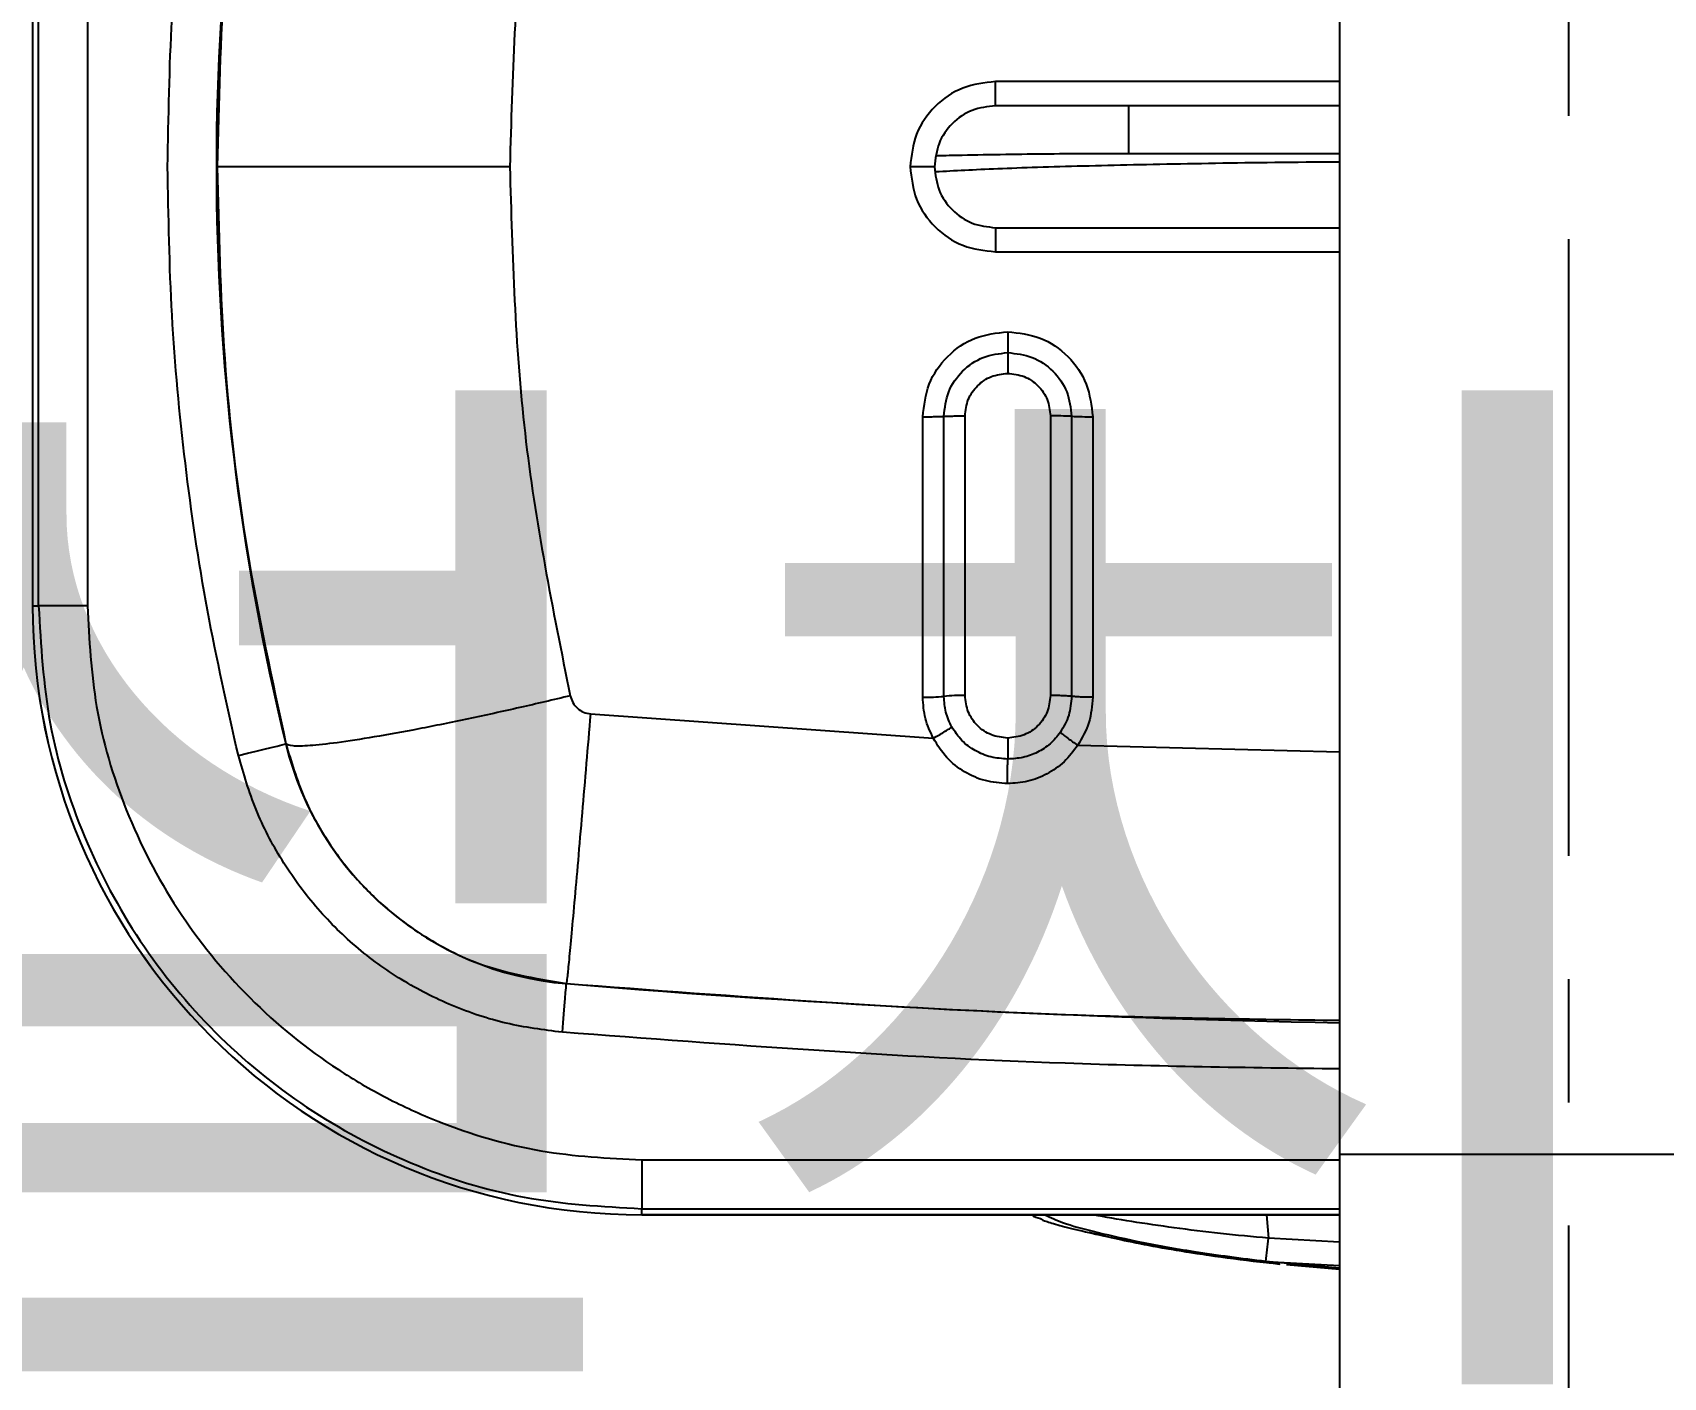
# Model space of a CAD drawing. Header units: millimetres. Extents: x 6110 to 6704, y -2661 to -1821.
# Drawn here: x 6292.13 to 6308.92, y -1937.18 to -1923.33 of the extents above; entities that cross this region are included whole.
import ezdxf

# ---------------------------------------------------------------- set-up
doc = ezdxf.new("R2010")
doc.units = ezdxf.units.MM
doc.header["$LTSCALE"] = 0.1
doc.linetypes.add('CENTERX2', pattern=[101.6, 63.5, -12.7, 12.7, -12.7])
doc.layers.get('0').update_dxf_attribs({"lineweight": 15})
doc.layers.add('CENTER', color=1, linetype='CENTERX2')
doc.layers.add('DIM', color=3, linetype='Continuous', lineweight=9)
doc.styles.get("Standard").update_dxf_attribs({"font": 'arial.ttf'})

msp = doc.modelspace()

# ---------------------------------------------------------------- linework, layer by layer
at = {"linetype": 'Continuous', "lineweight": 25}
for p, q in [((6305.5892, -1909.8821), (6305.5892, -1934.8821)), ((6292.132, -1920.1865), (6292.132, -1929.2315)), ((6292.1938, -1929.2315), (6292.1938, -1920.1865)), ((6292.696, -1920.1865), (6292.696, -1929.2315)), ((6305.5892, -1923.8325), (6302.0473, -1923.8325)), ((6305.5892, -1924.0808), (6302.0473, -1924.0808)), ((6305.5892, -1924.575), (6303.4198, -1924.575)), ((6302.0473, -1925.3371), (6302.0473, -1925.5854)), ((6302.0473, -1925.3371), (6305.5892, -1925.3371)), ((6302.0473, -1925.5854), (6305.5892, -1925.5854)), ((6301.2981, -1930.1737), (6301.2981, -1927.2843)), ((6301.5157, -1930.1645), (6301.5157, -1927.28)), ((6301.7333, -1930.1554), (6301.7333, -1927.2757)), ((6302.6126, -1927.2757), (6302.6126, -1930.1554)), ((6303.0478, -1927.2843), (6303.0478, -1930.1737)), ((6292.1319, -1929.2315), (6292.132, -1929.2315)), ((6292.132, -1929.2315), (6292.1938, -1929.2315)), ((6292.696, -1929.2315), (6292.1938, -1929.2315)), ((6297.876, -1930.3445), (6301.4065, -1930.5951)), ((6294.7384, -1930.6548), (6294.7404, -1930.6543)), ((6302.8941, -1930.6687), (6305.5892, -1930.7341)), ((6297.6283, -1933.1236), (6297.6284, -1933.1221)), ((6298.4042, -1934.9397), (6298.4042, -1935.4419)), ((6298.4042, -1934.9397), (6305.5892, -1934.9397)), ((6305.5892, -1934.8821), (6305.5892, -1984.8821)), ((6310.3142, -1934.8821), (6305.5892, -1934.8821)), ((6298.4042, -1935.5036), (6298.4042, -1935.4419)), ((6298.4042, -1935.4419), (6305.5892, -1935.4419)), ((6298.4042, -1935.5038), (6298.4042, -1935.5036)), ((6305.5892, -1935.5036), (6298.4042, -1935.5036)), ((6298.4042, -1935.5038), (6305.5892, -1935.5038)), ((6304.8381, -1935.5038), (6304.8587, -1935.7455)), ((6305.5892, -1935.7847), (6304.8587, -1935.7455)), ((6304.8319, -1935.985), (6305.5892, -1936.0256)), ((6304.8324, -1935.9825), (6305.5892, -1936.0509)), ((6305.0446, -1936.0175), (6305.5892, -1936.0645))]:
    msp.add_line(p, q, dxfattribs=at)
at = {"linetype": 'Continuous', "lineweight": 25, "flags": 128}
for points in [[(6294.2505, -1930.7737), (6294.3437, -1930.751), (6294.4334, -1930.7291), (6294.5164, -1930.7089), (6294.5897, -1930.6911), (6294.6504, -1930.6762), (6294.6965, -1930.665), (6294.7262, -1930.6578), (6294.7384, -1930.6548)], [(6297.587, -1933.6241), (6297.5949, -1933.5286), (6297.6025, -1933.4365), (6297.6095, -1933.3514), (6297.6157, -1933.2763), (6297.6208, -1933.2139), (6297.6247, -1933.1666), (6297.6272, -1933.1362), (6297.6283, -1933.1236)], [(6304.974, -1936.0139), (6304.9744, -1936.0118), (6304.9744, -1936.0115)]]:
    msp.add_lwpolyline(points, dxfattribs=at)
at = {"linetype": 'Continuous', "lineweight": 25}
for centre, radius, start, end in [((6319.1323, -1924.709), 25.1081, 166.3017, 193.6983), ((6302.6362, -1931.5985), 4.3229, 87.42771, 90.31246), ((6303.0242, -1922.9689), 4.3154, 267.4242, 270.31408), ((6298.4042, -1929.2315), 6.2723, 180, 270), ((6298.4042, -1929.2315), 6.2722, 180, 270), ((6301.3217, -1928.1329), 2.0409, 269.33755, 275.45442), ((6301.7096, -1932.1944), 2.0391, 89.33595, 95.45814), ((6297.8953, -1929.8853), 3.2493, 193.69831, 265.28568), ((6307.9517, -1807.9405), 125.6081, 265.285677, 268.922288), ((6302.5564, -1935.2964), 0.2502, 235.9586, 259.22914), ((6291.043, -1934.3231), 13.8887, 353.12787, 354.1219)]:
    msp.add_arc(centre, radius, start, end, dxfattribs=at)
for points, knots in [([(6293.5221, -1924.709), (6293.5308, -1924.1987), (6293.5483, -1923.1782), (6293.6919, -1921.6532), (6293.9134, -1920.1377), (6294.1382, -1919.142), (6294.2505, -1918.6442)], [0, 0, 0, 0, 0.25, 0.5000003, 0.7499999, 1, 1, 1, 1]), ([(6294.7404, -1918.7636), (6294.5978, -1919.423), (6294.3144, -1920.7334), (6294.0794, -1922.7243), (6294.0484, -1924.0501), (6294.0329, -1924.709)], [0, 0, 0, 0, 0.3375047, 0.6707831, 1, 1, 1, 1]), ([(6297.6679, -1919.2592), (6297.4869, -1920.1573), (6297.1247, -1921.9544), (6297.0723, -1923.7905), (6297.0461, -1924.709)], [0, 0, 0, 0, 0.499731, 1, 1, 1, 1]), ([(6302.0473, -1923.8325), (6301.9321, -1923.8457), (6301.7018, -1923.8719), (6301.4112, -1924.0745), (6301.2077, -1924.3642), (6301.1812, -1924.5941), (6301.168, -1924.709)], [0, 0, 0, 0, 0.250348, 0.5005153, 0.7503306, 1, 1, 1, 1]), ([(6302.0473, -1924.0808), (6302.0473, -1924.0771), (6302.0473, -1924.0697), (6302.0473, -1924.0124), (6302.0473, -1923.9304), (6302.0473, -1923.8651), (6302.0473, -1923.8325)], [0, 0, 0, 0, 0.2500115, 0.4999945, 0.7500033, 1, 1, 1, 1]), ([(6302.0473, -1924.0808), (6301.965, -1924.0903), (6301.8004, -1924.1092), (6301.5928, -1924.2544), (6301.4475, -1924.462), (6301.4287, -1924.6266), (6301.4192, -1924.709)], [0, 0, 0, 0, 0.249963, 0.4999694, 0.7499454, 1, 1, 1, 1]), ([(6303.4198, -1924.575), (6303.4198, -1924.5644), (6303.4198, -1924.5433), (6303.4198, -1924.4061), (6303.4198, -1924.2477), (6303.4198, -1924.1215), (6303.4198, -1924.0808)], [0, 0, 0, 0, 0.2877489, 0.5754988, 0.8632461, 1, 1, 1, 1]), ([(6303.4198, -1924.575), (6303.289, -1924.5752), (6303.01, -1924.5756), (6302.5805, -1924.5788), (6302.1342, -1924.5842), (6301.7428, -1924.5908), (6301.5271, -1924.5962), (6301.4412, -1924.5984)], [0, 0, 0, 0, 0.176408, 0.3762136, 0.5976904, 0.8398821, 1, 1, 1, 1]), ([(6294.2505, -1930.7737), (6294.1382, -1930.2759), (6293.9135, -1929.2803), (6293.6919, -1927.7647), (6293.5483, -1926.2398), (6293.5308, -1925.2192), (6293.5221, -1924.709)], [0, 0, 0, 0, 0.2500002, 0.5000001, 0.7500005, 1, 1, 1, 1]), ([(6294.0329, -1924.709), (6294.0484, -1925.3678), (6294.0794, -1926.6937), (6294.3144, -1928.6845), (6294.5978, -1929.9949), (6294.7404, -1930.6543)], [0, 0, 0, 0, 0.3292164, 0.6624951, 1, 1, 1, 1]), ([(6297.0461, -1924.709), (6296.8657, -1924.709), (6296.4946, -1924.709), (6295.944, -1924.709), (6295.4136, -1924.709), (6294.9376, -1924.709), (6294.5457, -1924.709), (6294.261, -1924.709), (6294.0809, -1924.709), (6294.0486, -1924.709), (6294.0329, -1924.709)], [0, 0, 0, 0, 0.1168912, 0.2404644, 0.368935, 0.4999992, 0.6310639, 0.7595333, 0.883109, 1, 1, 1, 1]), ([(6297.0461, -1924.709), (6297.0723, -1925.6275), (6297.1247, -1927.4635), (6297.4869, -1929.2607), (6297.6679, -1930.1588)], [0, 0, 0, 0, 0.5002687, 1, 1, 1, 1]), ([(6301.168, -1924.709), (6301.1812, -1924.8239), (6301.2076, -1925.0537), (6301.4112, -1925.3434), (6301.7018, -1925.546), (6301.9321, -1925.5723), (6302.0473, -1925.5854)], [0, 0, 0, 0, 0.24964685, 0.49950317, 0.74964365, 1, 1, 1, 1]), ([(6301.4192, -1924.709), (6301.4159, -1924.709), (6301.4107, -1924.709), (6301.3794, -1924.709), (6301.3469, -1924.709), (6301.3067, -1924.709), (6301.2482, -1924.709), (6301.1996, -1924.709), (6301.168, -1924.709)], [0, 0, 0, 0, 0.239457, 0.3683559, 0.4999916, 0.6316273, 0.760543, 1, 1, 1, 1]), ([(6301.4192, -1924.709), (6301.4287, -1924.7913), (6301.4475, -1924.9559), (6301.5928, -1925.1635), (6301.8004, -1925.3088), (6301.965, -1925.3277), (6302.0473, -1925.3371)], [0, 0, 0, 0, 0.2500315, 0.5000419, 0.7500281, 1, 1, 1, 1]), ([(6301.4292, -1924.7594), (6301.6271, -1924.7487), (6302.0269, -1924.727), (6302.9206, -1924.699), (6304.0008, -1924.6762), (6304.9136, -1924.6621), (6305.4738, -1924.6579), (6305.5892, -1924.6571)], [0, 0, 0, 0, 0.23128069, 0.46733043, 0.70320044, 0.93883891, 1, 1, 1, 1]), ([(6301.2981, -1927.2843), (6301.3112, -1927.1695), (6301.3376, -1926.9399), (6301.5401, -1926.6505), (6301.8292, -1926.4482), (6302.0584, -1926.4219), (6302.173, -1926.4088)], [0, 0, 0, 0, 0.2503759, 0.5005328, 0.750374, 1, 1, 1, 1]), ([(6302.173, -1926.4088), (6302.2875, -1926.422), (6302.5167, -1926.4482), (6302.8058, -1926.6505), (6303.0083, -1926.9399), (6303.0347, -1927.1695), (6303.0478, -1927.2843)], [0, 0, 0, 0, 0.24963865, 0.49944691, 0.74961095, 1, 1, 1, 1]), ([(6302.173, -1926.4088), (6302.173, -1926.4304), (6302.173, -1926.4743), (6302.173, -1926.5353), (6302.173, -1926.5882), (6302.173, -1926.6121), (6302.173, -1926.6239)], [0, 0, 0, 0, 0.2456396, 0.5000114, 0.7543627, 1, 1, 1, 1]), ([(6301.5157, -1927.28), (6301.5256, -1927.1939), (6301.5453, -1927.0218), (6301.6976, -1926.805), (6301.9148, -1926.6534), (6302.0869, -1926.6337), (6302.173, -1926.6239)], [0, 0, 0, 0, 0.2500428, 0.5001163, 0.7500125, 1, 1, 1, 1]), ([(6302.173, -1926.6239), (6302.173, -1926.6362), (6302.173, -1926.661), (6302.173, -1926.715), (6302.173, -1926.775), (6302.173, -1926.8171), (6302.173, -1926.8375)], [0, 0, 0, 0, 0.25845794, 0.51702316, 0.76664463, 1, 1, 1, 1]), ([(6302.173, -1926.6239), (6302.2591, -1926.6337), (6302.4312, -1926.6534), (6302.6483, -1926.805), (6302.8006, -1927.0218), (6302.8204, -1927.1939), (6302.8302, -1927.28)], [0, 0, 0, 0, 0.2500597, 0.4998475, 0.7499809, 1, 1, 1, 1]), ([(6301.7333, -1927.2757), (6301.7399, -1927.2183), (6301.7531, -1927.1034), (6301.8548, -1926.9585), (6302.0001, -1926.8572), (6302.1153, -1926.8441), (6302.173, -1926.8375)], [0, 0, 0, 0, 0.2496163, 0.4994537, 0.7496225, 1, 1, 1, 1]), ([(6302.173, -1926.8375), (6302.2306, -1926.8441), (6302.3458, -1926.8572), (6302.4911, -1926.9585), (6302.5928, -1927.1034), (6302.606, -1927.2183), (6302.6126, -1927.2757)], [0, 0, 0, 0, 0.2503609, 0.5005263, 0.7503843, 1, 1, 1, 1]), ([(6301.2981, -1927.2843), (6301.32, -1927.2842), (6301.3639, -1927.2841), (6301.425, -1927.2832), (6301.4785, -1927.2819), (6301.5033, -1927.2806), (6301.5157, -1927.28)], [0, 0, 0, 0, 0.2499951, 0.5000134, 0.750007, 1, 1, 1, 1]), ([(6301.5157, -1927.28), (6301.5281, -1927.2794), (6301.5529, -1927.2781), (6301.6064, -1927.2768), (6301.6674, -1927.2759), (6301.7113, -1927.2758), (6301.7333, -1927.2757)], [0, 0, 0, 0, 0.2499999, 0.4999999, 0.7499984, 1, 1, 1, 1]), ([(6302.8302, -1927.28), (6302.8302, -1927.7611), (6302.8302, -1928.7234), (6302.8302, -1929.6842), (6302.8302, -1930.1645)], [0, 0, 0, 0, 0.4999999, 1, 1, 1, 1]), ([(6292.1938, -1929.2315), (6292.2169, -1929.6379), (6292.2631, -1930.4509), (6292.6324, -1931.6234), (6293.2064, -1932.7041), (6293.9847, -1933.651), (6294.9316, -1934.4293), (6296.0123, -1935.0033), (6297.1848, -1935.3726), (6297.9977, -1935.4188), (6298.4042, -1935.4419)], [0, 0, 0, 0, 0.1250001, 0.2499998, 0.375, 0.5000003, 0.6249997, 0.7500003, 0.8749999, 1, 1, 1, 1]), ([(6292.696, -1929.2315), (6292.7145, -1929.5796), (6292.7527, -1930.2968), (6293.0702, -1931.3607), (6293.5969, -1932.3837), (6294.3392, -1933.2965), (6295.1026, -1933.9164), (6295.7739, -1934.3089), (6296.4601, -1934.6199), (6297.339, -1934.8833), (6298.0561, -1934.9213), (6298.4042, -1934.9397)], [0, 0, 0, 0, 0.1164969, 0.2399715, 0.36858, 0.4999171, 0.6312552, 0.6956344, 0.7600288, 0.8835031, 1, 1, 1, 1]), ([(6297.6679, -1930.1588), (6297.4942, -1930.1998), (6297.1371, -1930.284), (6296.6071, -1930.3998), (6296.0961, -1930.5035), (6295.6364, -1930.5872), (6295.2556, -1930.6458), (6294.976, -1930.6759), (6294.7954, -1930.6804), (6294.7584, -1930.6629), (6294.7404, -1930.6543)], [0, 0, 0, 0, 0.1170713, 0.2406836, 0.3690766, 0.5000002, 0.6309245, 0.7593178, 0.8829298, 1, 1, 1, 1]), ([(6297.6679, -1930.1588), (6297.6757, -1930.1829), (6297.6913, -1930.2308), (6297.7405, -1930.289), (6297.8032, -1930.3312), (6297.8518, -1930.3401), (6297.876, -1930.3445)], [0, 0, 0, 0, 0.254215, 0.5056762, 0.7539977, 1, 1, 1, 1]), ([(6301.4065, -1930.5951), (6301.3752, -1930.5283), (6301.3125, -1930.3946), (6301.3029, -1930.2473), (6301.2981, -1930.1737)], [0, 0, 0, 0, 0.4999002, 1, 1, 1, 1]), ([(6301.5971, -1930.4805), (6301.5736, -1930.4304), (6301.5265, -1930.3302), (6301.5193, -1930.2197), (6301.5157, -1930.1645)], [0, 0, 0, 0, 0.5003508, 1, 1, 1, 1]), ([(6302.173, -1930.5937), (6302.1153, -1930.5871), (6302, -1930.5739), (6301.8546, -1930.4724), (6301.7531, -1930.3276), (6301.7399, -1930.2128), (6301.7333, -1930.1554)], [0, 0, 0, 0, 0.25035, 0.5005136, 0.7503776, 1, 1, 1, 1]), ([(6302.6126, -1930.1554), (6302.6061, -1930.2128), (6302.5929, -1930.3276), (6302.4913, -1930.4724), (6302.346, -1930.5739), (6302.2306, -1930.5871), (6302.173, -1930.5937)], [0, 0, 0, 0, 0.24962249, 0.49946542, 0.74962343, 1, 1, 1, 1]), ([(6302.8302, -1930.1645), (6302.8178, -1930.1632), (6302.793, -1930.1606), (6302.7395, -1930.1577), (6302.6785, -1930.1558), (6302.6346, -1930.1556), (6302.6126, -1930.1554)], [0, 0, 0, 0, 0.2500049, 0.5000029, 0.7499989, 1, 1, 1, 1]), ([(6302.8302, -1930.1645), (6302.8251, -1930.2309), (6302.8148, -1930.3634), (6302.748, -1930.4783), (6302.7147, -1930.5358)], [0, 0, 0, 0, 0.5003917, 1, 1, 1, 1]), ([(6303.0478, -1930.1737), (6303.0259, -1930.1735), (6302.982, -1930.1733), (6302.9209, -1930.1714), (6302.8674, -1930.1685), (6302.8426, -1930.1659), (6302.8302, -1930.1645)], [0, 0, 0, 0, 0.2499957, 0.4999863, 0.7500013, 1, 1, 1, 1]), ([(6303.0478, -1930.1737), (6303.041, -1930.262), (6303.0273, -1930.4386), (6302.9385, -1930.592), (6302.8941, -1930.6687)], [0, 0, 0, 0, 0.5001551, 1, 1, 1, 1]), ([(6297.876, -1930.3445), (6297.8618, -1930.5156), (6297.8325, -1930.8665), (6297.789, -1931.3785), (6297.747, -1931.8661), (6297.7088, -1932.2996), (6297.6766, -1932.6552), (6297.6521, -1932.9136), (6297.6353, -1933.0778), (6297.6307, -1933.1075), (6297.6284, -1933.1221)], [0, 0, 0, 0, 0.117663, 0.2413972, 0.3695369, 0.5000003, 0.6304629, 0.7586037, 0.8823366, 1, 1, 1, 1]), ([(6301.4065, -1930.5951), (6301.4254, -1930.5846), (6301.4638, -1930.5632), (6301.5177, -1930.5315), (6301.5648, -1930.5025), (6301.5865, -1930.4878), (6301.5971, -1930.4805)], [0, 0, 0, 0, 0.2456547, 0.4999998, 0.7543454, 1, 1, 1, 1]), ([(6302.173, -1930.8105), (6302.1147, -1930.806), (6301.9983, -1930.7971), (6301.8359, -1930.7291), (6301.6937, -1930.6254), (6301.6293, -1930.5288), (6301.5971, -1930.4805)], [0, 0, 0, 0, 0.25057394, 0.50112814, 0.75052286, 1, 1, 1, 1]), ([(6294.7404, -1930.6543), (6294.7961, -1930.8405), (6294.9026, -1931.1968), (6295.1637, -1931.6641), (6295.4574, -1932.0473), (6295.7603, -1932.3429), (6296.06, -1932.5724), (6296.3569, -1932.7517), (6296.8617, -1932.9942), (6297.3016, -1933.0676), (6297.6284, -1933.1221)], [0, 0, 0, 0, 0.1434943, 0.2746903, 0.3935812, 0.5001551, 0.5870462, 0.6725606, 0.7566975, 1, 1, 1, 1]), ([(6302.1713, -1931.0629), (6302.094, -1931.0569), (6301.9389, -1931.0449), (6301.7225, -1930.9489), (6301.5326, -1930.8016), (6301.4488, -1930.6645), (6301.4065, -1930.5951)], [0, 0, 0, 0, 0.244598, 0.49134506, 0.74272746, 1, 1, 1, 1]), ([(6302.7147, -1930.5358), (6302.6816, -1930.5767), (6302.6153, -1930.6587), (6302.481, -1930.7446), (6302.3315, -1930.8004), (6302.2258, -1930.8071), (6302.173, -1930.8105)], [0, 0, 0, 0, 0.2494449, 0.4991924, 0.7495031, 1, 1, 1, 1]), ([(6302.173, -1930.5937), (6302.173, -1930.6126), (6302.173, -1930.652), (6302.173, -1930.7107), (6302.173, -1930.7668), (6302.173, -1930.7959), (6302.173, -1930.8105)], [0, 0, 0, 0, 0.2307069, 0.4785687, 0.7375946, 1, 1, 1, 1]), ([(6302.7147, -1930.5358), (6302.7247, -1930.544), (6302.7451, -1930.5609), (6302.7894, -1930.5944), (6302.8401, -1930.6313), (6302.8763, -1930.6564), (6302.8941, -1930.6687)], [0, 0, 0, 0, 0.2456602, 0.4999971, 0.7543313, 1, 1, 1, 1]), ([(6297.587, -1933.6241), (6297.3931, -1933.5993), (6297.0053, -1933.5496), (6296.4472, -1933.3615), (6295.9238, -1933.0953), (6295.4487, -1932.7492), (6295.0326, -1932.3339), (6294.688, -1931.8585), (6294.415, -1931.3367), (6294.3054, -1930.9614), (6294.2505, -1930.7737)], [0, 0, 0, 0, 0.1250011, 0.2500011, 0.3750002, 0.5000007, 0.6250011, 0.7500004, 0.8749999, 1, 1, 1, 1]), ([(6302.8941, -1930.6687), (6302.8499, -1930.7278), (6302.7625, -1930.8449), (6302.5826, -1930.9686), (6302.3827, -1931.0483), (6302.2415, -1931.0581), (6302.1713, -1931.0629)], [0, 0, 0, 0, 0.2567681, 0.5084784, 0.7554992, 1, 1, 1, 1]), ([(6302.1713, -1931.0629), (6302.1713, -1931.04), (6302.1715, -1930.9932), (6302.1719, -1930.9228), (6302.1724, -1930.8584), (6302.1728, -1930.8262), (6302.173, -1930.8105)], [0, 0, 0, 0, 0.2450022, 0.4999952, 0.7550059, 1, 1, 1, 1]), ([(6297.6284, -1933.1221), (6299.3818, -1933.254), (6302.0324, -1933.4533), (6304.6897, -1933.4885), (6305.5892, -1933.5004)], [0, 0, 0, 0, 0.6615122, 1, 1, 1, 1]), ([(6305.5892, -1934.0022), (6304.6475, -1933.9896), (6301.9764, -1933.9541), (6299.312, -1933.7538), (6297.587, -1933.6241)], [0, 0, 0, 0, 0.3525462, 1, 1, 1, 1]), ([(6302.5567, -1935.5038), (6302.6152, -1935.5321), (6302.7426, -1935.5938), (6303.0657, -1935.679), (6303.5092, -1935.7816), (6304.114, -1935.8925), (6304.5822, -1935.9512), (6304.8324, -1935.9825)], [0, 0, 0, 0, 0.140481, 0.3058569, 0.5041105, 0.735073, 1, 1, 1, 1]), ([(6304.8587, -1935.7455), (6304.6929, -1935.7301), (6304.3614, -1935.6992), (6303.8819, -1935.6393), (6303.4468, -1935.5745), (6303.1639, -1935.5272), (6303.0519, -1935.505), (6303.046, -1935.5038)], [0, 0, 0, 0, 0.2469651, 0.493874, 0.7397236, 0.9863311, 1, 1, 1, 1]), ([(6302.5096, -1935.5423), (6302.5177, -1935.5488), (6302.5339, -1935.5618), (6302.6751, -1935.6051), (6302.8941, -1935.6617), (6303.285, -1935.7498), (6303.9292, -1935.8737), (6304.5304, -1935.9478), (6304.8319, -1935.985)], [0, 0, 0, 0, 0.1243733, 0.2492695, 0.373787, 0.4991193, 0.7487978, 1, 1, 1, 1]), ([(6304.974, -1936.0139), (6304.6829, -1935.9795), (6304.1016, -1935.9109), (6303.3929, -1935.7804), (6303.1237, -1935.7144), (6303.0127, -1935.6871)], [0, 0, 0, 0, 0.3709256, 0.740681, 1, 1, 1, 1]), ([(6303.2775, -1935.7434), (6303.3552, -1935.7606), (6303.5525, -1935.8043), (6303.9434, -1935.875), (6304.4356, -1935.9511), (6304.7919, -1935.991), (6304.9744, -1936.0115)], [0, 0, 0, 0, 0.1697953, 0.4313667, 0.7087553, 1, 1, 1, 1])]:
    msp.add_open_spline(points, degree=3, knots=knots, dxfattribs=at)
at = {"layer": 'CENTER'}
msp.add_line((6307.9517, -2033.4061), (6307.9517, -1871.7627), dxfattribs=at)

# ---------------------------------------------------------------- texts
at = {"layer": 'DIM', "insert": (6446.2126, -1951.0889), "char_height": 8.294062, "attachment_point": 9}
msp.add_mtext('{\\fGulim|b0|i0|c129|p50;제품 설치 높이는 설치 환경을 고려하여 \\P조정 및 설치 하시기 바랍니다}', dxfattribs=at)

doc.saveas('drawing.dxf')
